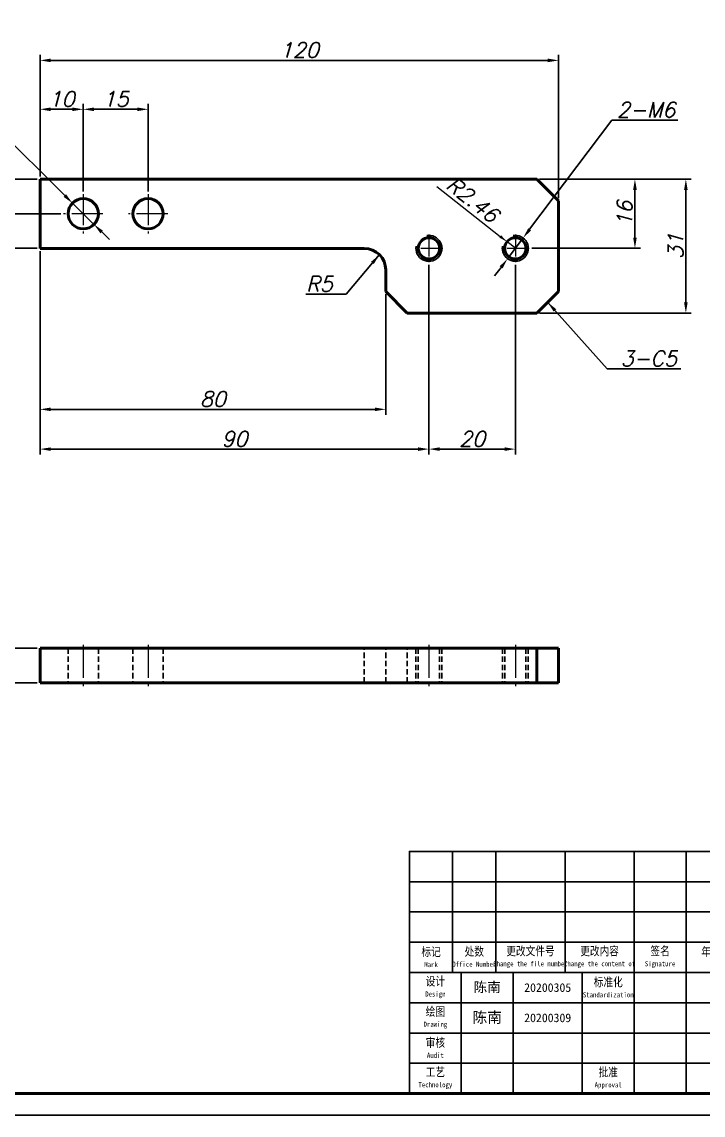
# Model space of a CAD drawing. Header units: inches. Extents: x 17901 to 26602, y 9673 to 14036.
# Drawn here: x 22292.7 to 22450.3, y 13161.6 to 13414.6 of the extents above; entities that cross this region are included whole.
import ezdxf

# ---------------------------------------------------------------- set-up
doc = ezdxf.new("R2010")
doc.units = ezdxf.units.IN
doc.header["$MEASUREMENT"] = 0
doc.linetypes.add('CENTER', pattern=[50.8, 31.75, -6.35, 6.35, -6.35])
doc.linetypes.add('DASHED2', pattern=[9.525, 6.35, -3.175])
doc.layers.add('Dim', color=3, linetype='Continuous')
for name, color, linetype, lineweight in [('中心线', 1, 'CENTER', 15), ('图框_内框线', 5, 'Continuous', 50), ('标注线', 3, 'Continuous', 25), ('粗实线', 7, 'Continuous', 50), ('细实线', 4, 'Continuous', 25), ('虚线', 2, 'DASHED2', 25)]:
    doc.layers.add(name, color=color, linetype=linetype, lineweight=lineweight)
doc.styles.add('DIM_FONT', font='romans.shx', dxfattribs={"oblique": 15})
doc.styles.add('宋体', font='', dxfattribs={"width": 0.8, "height": 5})
doc.styles.add('楷体', font='KTGB2312.ttf', dxfattribs={"height": 5})
doc.styles.get('宋体').set_extended_font_data('SimSun')
doc.dimstyles.new('SCALE 1-1', dxfattribs={"dimtxt": 3.5, "dimasz": 2, "dimexe": 1, "dimexo": 1, "dimgap": 1, "dimtad": 1, "dimdsep": 46, "dimtxsty": 'DIM_FONT', "dimcen": 0, "dimclrd": 3, "dimclre": 3, "dimclrt": 3, "dimazin": 2, "dimtfac": 1, "dimtmove": 0, "dimatfit": 3, "dimfxl": 1, "dimtolj": 1, "dimlwd": 20, "dimlwe": 20, "dimarcsym": 0})
doc.dimstyles.new('幅面 1：1$0', dxfattribs={"dimtxt": 3.5, "dimasz": 2.5, "dimexe": 1.25, "dimexo": 0.625, "dimtad": 1, "dimdsep": 46, "dimtxsty": 'DIM_FONT', "dimcen": 2.5, "dimclrd": 256, "dimclre": 256, "dimclrt": 256, "dimadec": 0, "dimazin": 0, "dimtm": 1e-09, "dimtfac": 0.5, "dimtmove": 0, "dimatfit": 3, "dimfxl": 1, "dimlwd": -1, "dimarcsym": 0})
doc.dimstyles.new('幅面 1：1$3', dxfattribs={"dimtxt": 3.5, "dimasz": 2.5, "dimexe": 1.25, "dimexo": 0.625, "dimtad": 1, "dimtih": 1, "dimtoh": 1, "dimdsep": 46, "dimtxsty": 'DIM_FONT', "dimcen": 2.5, "dimclrd": 256, "dimclre": 256, "dimclrt": 256, "dimazin": 2, "dimtfac": 0.5, "dimtmove": 0, "dimatfit": 3, "dimfxl": 1, "dimlwd": -1, "dimlwe": -1, "dimarcsym": 0})
doc.dimstyles.new('幅面 1：1$7', dxfattribs={"dimtxt": 3.5, "dimasz": 2.5, "dimexe": 1.25, "dimexo": 0.625, "dimtad": 1, "dimdsep": 46, "dimtxsty": 'DIM_FONT', "dimcen": 2.5, "dimclrd": 256, "dimclrt": 256, "dimadec": 0, "dimazin": 0, "dimtfac": 1, "dimtmove": 0, "dimatfit": 3, "dimfxl": 1, "dimlwd": -1, "dimarcsym": 0})

# ---------------------------------------------------------------- blocks, each defined once
blk = doc.blocks.new('标题栏')
at = {"layer": '标注线'}
for p, q in [((5851.87, 3356.48), (5851.87, 3328.48)), ((5861.87, 3328.48), (5861.87, 3356.48)), ((5877.87, 3356.48), (5877.87, 3328.48)), ((5893.87, 3328.48), (5893.87, 3356.48)), ((5905.87, 3356.48), (5905.87, 3328.48)), ((5841.87, 3349.48), (5921.87, 3349.48)), ((5841.87, 3342.48), (5921.87, 3342.48)), ((5841.87, 3335.48), (5921.87, 3335.48)), ((5841.87, 3328.48), (5971.87, 3328.48)), ((5853.87, 3300.48), (5853.87, 3328.48)), ((5865.87, 3328.48), (5865.87, 3300.48)), ((5881.87, 3300.48), (5881.87, 3328.48)), ((5893.87, 3328.48), (5893.87, 3300.48)), ((5905.87, 3300.48), (5905.87, 3328.48)), ((5841.87, 3321.48), (5921.87, 3321.48)), ((5841.87, 3314.48), (5921.87, 3314.48)), ((5841.87, 3307.48), (5921.87, 3307.48))]:
    blk.add_line(p, q, dxfattribs=at)
blk.add_lwpolyline([(6021.87, 3356.48), (5841.87, 3356.48), (5841.87, 3300.48), (6021.87, 3300.48), (6021.87, 3356.48)], dxfattribs=at)
at = {"layer": '标注线', "char_height": 2, "attachment_point": 5, "style": '宋体'}
for s, insert, width in [('标记\\P{\\H0.6x;Mark}', (5846.87, 3331.98), 10), ('处数\\P{\\H0.6x;Office Number}', (5856.87, 3332.06), 10), ('更改文件号\\P{\\H0.6x;Change the file number}', (5869.87, 3331.98), 16), ('更改内容\\P{\\H0.6x;Change the content of}', (5885.87, 3331.98), 16), ('签名\\P{\\H0.6x;Signature}', (5899.87, 3331.98), 12), ('年 月 日\\P{\\H0.6x;Date}', (5913.87, 3331.98), 16), ('设计\\P{\\H0.6x;Design}', (5847.87, 3324.98), 12), ('标准化\\P{\\H0.6x;Standardization}', (5887.87, 3324.98), 12), ('绘图\\P{\\H0.6x;Drawing}', (5847.87, 3317.98), 12), ('审核\\P{\\H0.6x;Audit}', (5847.87, 3310.98), 12), ('工艺\\P{\\H0.6x;Technology}', (5847.87, 3303.98), 12), ('批准\\P{\\H0.6x;Approval}', (5887.87, 3303.98), 12)]:
    blk.add_mtext(s, dxfattribs=dict(at, insert=insert, width=width))
blk = doc.blocks.new('*D7')
at = {"layer": 'Defpoints', "color": 0, "transparency": 16777216}
for p in [(22296.89, 13269.69), (22273.02, 13261.69), (22296.89, 13261.69)]:
    blk.add_point(p, dxfattribs=at)
at = {"layer": '标注线', "lineweight": -2, "transparency": 16777216}
for p, q in [((22296.26, 13269.69), (22271.77, 13269.69)), ((22296.26, 13261.69), (22271.77, 13261.69))]:
    blk.add_line(p, q, dxfattribs=at)
at = {"layer": '标注线', "transparency": 16777216}
blk.add_line((22273.02, 13267.19), (22273.02, 13264.19), dxfattribs=at)
for points in [[(22272.6, 13267.19), (22273.43, 13267.19), (22273.02, 13269.69)], [(22272.6, 13264.19), (22273.43, 13264.19), (22273.02, 13261.69)]]:
    blk.add_solid(points, dxfattribs=at)
at = {"layer": '标注线', "transparency": 16777216, "insert": (22270.64, 13265.69), "char_height": 3.5, "attachment_point": 5, "rotation": 90, "style": 'DIM_FONT'}
blk.add_mtext('8', dxfattribs=at)
blk = doc.blocks.new('*D8')
at = {"layer": 'Defpoints', "color": 0, "transparency": 16777216}
for p in [(22411.89, 13378.22), (22446.34, 13378.22), (22411.89, 13347.22)]:
    blk.add_point(p, dxfattribs=at)
at = {"layer": '标注线', "lineweight": -2, "transparency": 16777216}
for p, q in [((22412.51, 13378.22), (22447.59, 13378.22)), ((22412.51, 13347.22), (22447.59, 13347.22))]:
    blk.add_line(p, q, dxfattribs=at)
at = {"layer": '标注线', "transparency": 16777216}
blk.add_line((22446.34, 13349.72), (22446.34, 13375.72), dxfattribs=at)
for points in [[(22445.93, 13375.72), (22446.76, 13375.72), (22446.34, 13378.22)], [(22445.93, 13349.72), (22446.76, 13349.72), (22446.34, 13347.22)]]:
    blk.add_solid(points, dxfattribs=at)
at = {"layer": '标注线', "transparency": 16777216, "insert": (22443.97, 13362.72), "char_height": 3.5, "attachment_point": 5, "rotation": 90, "style": 'DIM_FONT'}
blk.add_mtext('31', dxfattribs=at)
blk = doc.blocks.new('*D9')
at = {"layer": 'Defpoints', "color": 0, "transparency": 16777216}
for p in [(22296.89, 13405.71), (22296.89, 13378.22), (22416.89, 13373.22)]:
    blk.add_point(p, dxfattribs=at)
at = {"layer": '标注线', "lineweight": -2, "transparency": 16777216}
for p, q in [((22296.89, 13378.84), (22296.89, 13406.96)), ((22416.89, 13373.84), (22416.89, 13406.96))]:
    blk.add_line(p, q, dxfattribs=at)
at = {"layer": '标注线', "transparency": 16777216}
blk.add_line((22414.39, 13405.71), (22299.39, 13405.71), dxfattribs=at)
for points in [[(22299.39, 13406.13), (22299.39, 13405.29), (22296.89, 13405.71)], [(22414.39, 13406.13), (22414.39, 13405.29), (22416.89, 13405.71)]]:
    blk.add_solid(points, dxfattribs=at)
at = {"layer": '标注线', "transparency": 16777216, "insert": (22356.89, 13408.09), "char_height": 3.5, "attachment_point": 5, "style": 'DIM_FONT'}
blk.add_mtext('120', dxfattribs=at)
blk = doc.blocks.new('*D10')
at = {"layer": 'Defpoints', "color": 0, "transparency": 16777216}
for p in [(22269.67, 13378.22), (22296.89, 13378.22), (22296.89, 13362.22)]:
    blk.add_point(p, dxfattribs=at)
at = {"layer": '标注线', "lineweight": -2, "transparency": 16777216}
for p, q in [((22296.26, 13378.22), (22268.42, 13378.22)), ((22296.26, 13362.22), (22268.42, 13362.22))]:
    blk.add_line(p, q, dxfattribs=at)
at = {"layer": '标注线', "transparency": 16777216}
blk.add_line((22269.67, 13364.72), (22269.67, 13375.72), dxfattribs=at)
for points in [[(22269.25, 13375.72), (22270.09, 13375.72), (22269.67, 13378.22)], [(22269.25, 13364.72), (22270.09, 13364.72), (22269.67, 13362.22)]]:
    blk.add_solid(points, dxfattribs=at)
at = {"layer": '标注线', "transparency": 16777216, "insert": (22267.29, 13370.22), "char_height": 3.5, "attachment_point": 5, "rotation": 90, "style": 'DIM_FONT'}
blk.add_mtext('16', dxfattribs=at)
blk = doc.blocks.new('*D11')
at = {"layer": 'Defpoints', "color": 0, "transparency": 16777216}
for p in [(22296.89, 13362.22), (22376.89, 13352.22), (22296.89, 13324.96)]:
    blk.add_point(p, dxfattribs=at)
at = {"layer": '标注线', "lineweight": -2, "transparency": 16777216}
for p, q in [((22296.89, 13361.59), (22296.89, 13323.71)), ((22376.89, 13351.59), (22376.89, 13323.71))]:
    blk.add_line(p, q, dxfattribs=at)
at = {"layer": '标注线', "transparency": 16777216}
blk.add_line((22374.39, 13324.96), (22299.39, 13324.96), dxfattribs=at)
for points in [[(22299.39, 13325.38), (22299.39, 13324.55), (22296.89, 13324.96)], [(22374.39, 13325.38), (22374.39, 13324.55), (22376.89, 13324.96)]]:
    blk.add_solid(points, dxfattribs=at)
at = {"layer": '标注线', "transparency": 16777216, "insert": (22336.89, 13327.34), "char_height": 3.5, "attachment_point": 5, "style": 'DIM_FONT'}
blk.add_mtext('80', dxfattribs=at)
blk = doc.blocks.new('*D12')
at = {"layer": 'Defpoints', "color": 0, "transparency": 16777216}
for p in [(22296.89, 13394.39), (22296.89, 13378.22), (22306.89, 13374.77)]:
    blk.add_point(p, dxfattribs=at)
at = {"layer": '标注线', "lineweight": -2, "transparency": 16777216}
for p, q in [((22296.89, 13378.84), (22296.89, 13395.64)), ((22306.89, 13375.39), (22306.89, 13395.64))]:
    blk.add_line(p, q, dxfattribs=at)
at = {"layer": '标注线', "transparency": 16777216}
blk.add_line((22304.39, 13394.39), (22299.39, 13394.39), dxfattribs=at)
for points in [[(22299.39, 13394.81), (22299.39, 13393.97), (22296.89, 13394.39)], [(22304.39, 13394.81), (22304.39, 13393.97), (22306.89, 13394.39)]]:
    blk.add_solid(points, dxfattribs=at)
at = {"layer": '标注线', "transparency": 16777216, "insert": (22301.89, 13396.76), "char_height": 3.5, "attachment_point": 5, "style": 'DIM_FONT'}
blk.add_mtext('10', dxfattribs=at)
blk = doc.blocks.new('*D13')
at = {"layer": 'Defpoints', "color": 0, "transparency": 16777216}
for p in [(22321.89, 13394.39), (22306.89, 13374.77), (22321.89, 13374.77)]:
    blk.add_point(p, dxfattribs=at)
at = {"layer": '标注线', "lineweight": -2, "transparency": 16777216}
for p, q in [((22306.89, 13375.39), (22306.89, 13395.64)), ((22321.89, 13375.39), (22321.89, 13395.64))]:
    blk.add_line(p, q, dxfattribs=at)
at = {"layer": '标注线', "transparency": 16777216}
blk.add_line((22309.39, 13394.39), (22319.39, 13394.39), dxfattribs=at)
for points in [[(22309.39, 13394.81), (22309.39, 13393.97), (22306.89, 13394.39)], [(22319.39, 13394.81), (22319.39, 13393.97), (22321.89, 13394.39)]]:
    blk.add_solid(points, dxfattribs=at)
at = {"layer": '标注线', "transparency": 16777216, "insert": (22314.39, 13396.76), "char_height": 3.5, "attachment_point": 5, "style": 'DIM_FONT'}
blk.add_mtext('15', dxfattribs=at)
blk = doc.blocks.new('*D14')
at = {"layer": 'Defpoints', "color": 0, "transparency": 16777216}
for p in [(22281.31, 13378.22), (22296.89, 13378.22), (22302.34, 13370.22)]:
    blk.add_point(p, dxfattribs=at)
at = {"layer": '标注线', "lineweight": -2, "transparency": 16777216}
for p, q in [((22296.26, 13378.22), (22280.06, 13378.22)), ((22301.71, 13370.22), (22280.06, 13370.22))]:
    blk.add_line(p, q, dxfattribs=at)
at = {"layer": '标注线', "transparency": 16777216}
blk.add_line((22281.31, 13372.72), (22281.31, 13375.72), dxfattribs=at)
for points in [[(22280.89, 13375.72), (22281.73, 13375.72), (22281.31, 13378.22)], [(22280.89, 13372.72), (22281.73, 13372.72), (22281.31, 13370.22)]]:
    blk.add_solid(points, dxfattribs=at)
at = {"layer": '标注线', "transparency": 16777216, "insert": (22278.94, 13374.22), "char_height": 3.5, "attachment_point": 5, "rotation": 90, "style": 'DIM_FONT'}
blk.add_mtext('8', dxfattribs=at)
blk = doc.blocks.new('*D15')
at = {"layer": 'Defpoints', "color": 0, "transparency": 16777216}
for p in [(22386.89, 13359.02), (22406.89, 13359.02), (22406.89, 13315.76)]:
    blk.add_point(p, dxfattribs=at)
at = {"layer": '标注线', "lineweight": -2, "transparency": 16777216}
for p, q in [((22386.89, 13358.4), (22386.89, 13314.51)), ((22406.89, 13358.4), (22406.89, 13314.51))]:
    blk.add_line(p, q, dxfattribs=at)
at = {"layer": '标注线', "transparency": 16777216}
blk.add_line((22389.39, 13315.76), (22404.39, 13315.76), dxfattribs=at)
for points in [[(22389.39, 13316.17), (22389.39, 13315.34), (22386.89, 13315.76)], [(22404.39, 13316.17), (22404.39, 13315.34), (22406.89, 13315.76)]]:
    blk.add_solid(points, dxfattribs=at)
at = {"layer": '标注线', "transparency": 16777216, "insert": (22396.89, 13318.13), "char_height": 3.5, "attachment_point": 5, "style": 'DIM_FONT'}
blk.add_mtext('20', dxfattribs=at)
blk = doc.blocks.new('*D16')
at = {"layer": 'Defpoints', "color": 0, "transparency": 16777216}
for p in [(22296.89, 13362.22), (22386.89, 13359.02), (22296.89, 13315.76)]:
    blk.add_point(p, dxfattribs=at)
at = {"layer": '标注线', "lineweight": -2, "transparency": 16777216}
for p, q in [((22296.89, 13361.59), (22296.89, 13314.51)), ((22386.89, 13358.4), (22386.89, 13314.51))]:
    blk.add_line(p, q, dxfattribs=at)
at = {"layer": '标注线', "transparency": 16777216}
blk.add_line((22384.39, 13315.76), (22299.39, 13315.76), dxfattribs=at)
for points in [[(22299.39, 13316.17), (22299.39, 13315.34), (22296.89, 13315.76)], [(22384.39, 13316.17), (22384.39, 13315.34), (22386.89, 13315.76)]]:
    blk.add_solid(points, dxfattribs=at)
at = {"layer": '标注线', "transparency": 16777216, "insert": (22341.89, 13318.13), "char_height": 3.5, "attachment_point": 5, "style": 'DIM_FONT'}
blk.add_mtext('90', dxfattribs=at)
blk = doc.blocks.new('*D17')
at = {"layer": 'Defpoints', "color": 0, "transparency": 16777216}
for p in [(22411.89, 13378.22), (22434.56, 13378.22), (22410.08, 13362.22)]:
    blk.add_point(p, dxfattribs=at)
at = {"layer": '标注线', "lineweight": -2, "transparency": 16777216}
for p, q in [((22412.51, 13378.22), (22435.81, 13378.22)), ((22410.71, 13362.22), (22435.81, 13362.22))]:
    blk.add_line(p, q, dxfattribs=at)
at = {"layer": '标注线', "transparency": 16777216}
blk.add_line((22434.56, 13364.72), (22434.56, 13375.72), dxfattribs=at)
for points in [[(22434.14, 13375.72), (22434.98, 13375.72), (22434.56, 13378.22)], [(22434.14, 13364.72), (22434.98, 13364.72), (22434.56, 13362.22)]]:
    blk.add_solid(points, dxfattribs=at)
at = {"layer": '标注线', "transparency": 16777216, "insert": (22432.19, 13370.22), "char_height": 3.5, "attachment_point": 5, "rotation": 90, "style": 'DIM_FONT'}
blk.add_mtext('16', dxfattribs=at)
blk = doc.blocks.new('*D18')
at = {"layer": 'Defpoints', "color": 0, "transparency": 16777216}
for p in [(22304.4, 13372.68), (22309.38, 13367.76)]:
    blk.add_point(p, dxfattribs=at)
at = {"layer": '标注线', "transparency": 16777216}
for p, q in [((22269.71, 13392.41), (22284.44, 13392.41)), ((22284.44, 13392.41), (22302.62, 13374.44)), ((22309.38, 13367.76), (22304.4, 13372.68)), ((22311.16, 13366), (22312.93, 13364.24))]:
    blk.add_line(p, q, dxfattribs=at)
for points in [[(22302.91, 13374.73), (22302.33, 13374.14), (22304.4, 13372.68)], [(22311.45, 13366.3), (22310.86, 13365.7), (22309.38, 13367.76)]]:
    blk.add_solid(points, dxfattribs=at)
at = {"layer": '标注线', "transparency": 16777216, "insert": (22276.76, 13394.78), "char_height": 3.5, "attachment_point": 5, "style": 'DIM_FONT'}
blk.add_mtext('2-%%c7', dxfattribs=at)
blk = doc.blocks.new('*D19')
at = {"layer": 'Defpoints', "color": 0, "transparency": 16777216}
for p in [(22408.69, 13364.62), (22405.09, 13359.82)]:
    blk.add_point(p, dxfattribs=at)
at = {"layer": '标注线', "transparency": 16777216}
for p, q in [((22429.21, 13391.9), (22410.19, 13366.62)), ((22444.47, 13391.9), (22429.21, 13391.9)), ((22405.09, 13359.82), (22408.69, 13364.62)), ((22403.58, 13357.82), (22402.08, 13355.82))]:
    blk.add_line(p, q, dxfattribs=at)
for points in [[(22409.86, 13366.87), (22410.53, 13366.36), (22408.69, 13364.62)], [(22403.25, 13358.07), (22403.92, 13357.57), (22405.09, 13359.82)]]:
    blk.add_solid(points, dxfattribs=at)
at = {"layer": '标注线', "transparency": 16777216, "insert": (22437.15, 13394.28), "char_height": 3.5, "attachment_point": 5, "style": 'DIM_FONT'}
blk.add_mtext('2-M6', dxfattribs=at)
blk = doc.blocks.new('*D787')
at = {"layer": 'Defpoints', "color": 0, "transparency": 16777216}
for p in [(22404.96, 13363.74), (22406.89, 13362.22)]:
    blk.add_point(p, dxfattribs=at)
at = {"layer": 'Dim', "color": 3, "lineweight": 20, "transparency": 16777216}
for p, q in [((22388.74, 13376.5), (22403.38, 13364.98)), ((22406.89, 13362.22), (22404.96, 13363.74))]:
    blk.add_line(p, q, dxfattribs=at)
at = {"layer": 'Dim', "color": 3, "transparency": 16777216}
blk.add_solid([(22403.59, 13365.24), (22403.18, 13364.71), (22404.96, 13363.74)], dxfattribs=at)
at = {"layer": 'Dim', "color": 3, "transparency": 16777216, "insert": (22396.98, 13373.52), "char_height": 3.5, "attachment_point": 5, "rotation": 321.8024, "style": 'DIM_FONT'}
blk.add_mtext('\\A1;R2.46', dxfattribs=at)

msp = doc.modelspace()

# ---------------------------------------------------------------- linework, layer by layer
at = {"layer": 'Defpoints'}
msp.add_lwpolyline([(22147.373, 13161.647), (22567.373, 13161.647), (22567.373, 13458.647), (22147.373, 13458.647)], close=True, dxfattribs=at)
at = {"layer": '中心线', "ltscale": 0.227502}
for p, q in [((22306.888, 13374.769), (22306.888, 13365.669)), ((22321.888, 13374.769), (22321.888, 13365.669))]:
    msp.add_line(p, q, dxfattribs=at)
at = {"layer": '中心线', "ltscale": 0.227539}
for p, q in [((22311.439, 13370.219), (22302.337, 13370.219)), ((22326.439, 13370.219), (22317.337, 13370.219))]:
    msp.add_line(p, q, dxfattribs=at)
at = {"layer": '中心线', "ltscale": 0.159802}
for p, q in [((22386.888, 13365.415), (22386.888, 13359.023)), ((22406.888, 13365.415), (22406.888, 13359.023))]:
    msp.add_line(p, q, dxfattribs=at)
at = {"layer": '中心线', "ltscale": 0.159766}
for p, q in [((22390.083, 13362.219), (22383.693, 13362.219)), ((22410.083, 13362.219), (22403.693, 13362.219))]:
    msp.add_line(p, q, dxfattribs=at)
at = {"layer": '中心线', "ltscale": 0.240015}
for p, q in [((22306.888, 13270.489), (22306.888, 13260.888)), ((22321.888, 13270.489), (22321.888, 13260.888)), ((22386.888, 13270.489), (22386.888, 13260.888)), ((22406.888, 13270.489), (22406.888, 13260.888))]:
    msp.add_line(p, q, dxfattribs=at)
at = {"layer": '图框_内框线'}
msp.add_lwpolyline([(22172.373, 13166.647), (22562.373, 13166.647), (22562.373, 13453.647), (22172.373, 13453.647)], close=True, dxfattribs=at)
at = {"layer": '粗实线', "ltscale": 0.4}
msp.add_line((22296.888, 13378.219), (22296.888, 13362.219), dxfattribs=at)
at = {"layer": '粗实线'}
for p, q in [((22411.888, 13378.219), (22296.888, 13378.219)), ((22416.888, 13352.219), (22416.888, 13373.219)), ((22296.888, 13362.219), (22371.888, 13362.219)), ((22381.888, 13347.219), (22411.888, 13347.219)), ((22411.888, 13269.689), (22296.888, 13269.689)), ((22411.888, 13261.689), (22296.888, 13261.689))]:
    msp.add_line(p, q, dxfattribs=at)
at = {"layer": '粗实线', "ltscale": 0.176777}
for p, q in [((22416.888, 13373.219), (22411.888, 13378.219)), ((22381.888, 13347.219), (22376.888, 13352.219)), ((22411.888, 13347.219), (22416.888, 13352.219))]:
    msp.add_line(p, q, dxfattribs=at)
at = {"layer": '粗实线', "ltscale": 0.125}
for p, q in [((22376.888, 13357.219), (22376.888, 13352.219)), ((22416.888, 13269.689), (22411.888, 13269.689)), ((22416.888, 13261.689), (22411.888, 13261.689))]:
    msp.add_line(p, q, dxfattribs=at)
at = {"layer": '粗实线', "ltscale": 0.2}
for p, q in [((22296.888, 13261.689), (22296.888, 13269.689)), ((22411.888, 13261.689), (22411.888, 13269.689)), ((22416.888, 13261.689), (22416.888, 13269.689))]:
    msp.add_line(p, q, dxfattribs=at)
at = {"layer": '粗实线'}
for centre, radius in [((22306.888, 13370.219), 3.5), ((22321.888, 13370.219), 3.5), ((22386.888, 13362.219), 2.459), ((22406.888, 13362.219), 2.459)]:
    msp.add_circle(centre, radius, dxfattribs=at)
msp.add_arc((22371.888, 13357.219), 5, 0, 90, dxfattribs=at)
at = {"layer": '细实线'}
for centre in [(22386.888, 13362.219), (22406.888, 13362.219)]:
    msp.add_arc(centre, 3, 169.99999, 100.00001, dxfattribs=at)
at = {"layer": '虚线', "ltscale": 0.2}
for p, q in [((22303.388, 13269.689), (22303.388, 13261.689)), ((22310.388, 13269.689), (22310.388, 13261.689)), ((22318.388, 13269.689), (22318.388, 13261.689)), ((22325.388, 13269.689), (22325.388, 13261.689)), ((22371.888, 13261.689), (22371.888, 13269.689)), ((22376.888, 13261.689), (22376.888, 13269.689)), ((22381.888, 13261.689), (22381.888, 13269.689)), ((22383.888, 13269.689), (22383.888, 13261.689)), ((22384.431, 13269.689), (22384.431, 13261.689)), ((22389.345, 13269.689), (22389.345, 13261.689)), ((22389.888, 13269.689), (22389.888, 13261.689)), ((22403.888, 13269.689), (22403.888, 13261.689)), ((22404.431, 13269.689), (22404.431, 13261.689)), ((22409.345, 13269.689), (22409.345, 13261.689)), ((22409.888, 13269.689), (22409.888, 13261.689)), ((22411.888, 13261.689), (22411.888, 13269.689))]:
    msp.add_line(p, q, dxfattribs=at)

# ---------------------------------------------------------------- block references
at = {"layer": '细实线'}
msp.add_blockref('标题栏', (16540.508, 9866.172), dxfattribs=at)

# ---------------------------------------------------------------- texts
at = {"layer": '标注线', "char_height": 3.5, "style": 'DIM_FONT'}
for s, insert, attachment_point in [('R5', (22364.636, 13352.244), 9), ('3-C5', (22431.25, 13334.977), 7)]:
    msp.add_mtext(s, dxfattribs=dict(at, insert=insert, attachment_point=attachment_point))
at = {"layer": '细实线', "attachment_point": 5, "style": '楷体'}
for s, insert, char_height, width in [('{\\fSTXingkai|b0|i0|c134|p2;陈南}', (22400.373, 13191.147), 2.3, 12), ('{\\fSimSun|b0|i0|c134|p2;20200305}', (22414.373, 13191.147), 2, 16), ('{\\fSTXingkai|b0|i0|c134|p2;陈南}', (22400.373, 13184.147), 2.5, 12), ('{\\fSimSun|b0|i0|c134|p2;20200309}', (22414.373, 13184.147), 2, 16)]:
    msp.add_mtext(s, dxfattribs=dict(at, insert=insert, char_height=char_height, width=width))

# ---------------------------------------------------------------- dimensions: what is measured, and where the dimension line sits
at = {"layer": 'Dim'}
dim = msp.add_radius_dim(center=(22406.888, 13362.219), mpoint=(22404.956, 13363.739), dimstyle='SCALE 1-1', dxfattribs=at)
dim.commit()
dim.dimension.update_dxf_attribs({"geometry": '*D787', "text_midpoint": (22396.976, 13373.518)})
at = {"layer": '标注线'}
for base, p1, p2, picture, middle in [((22296.888, 13405.711), (22416.888, 13373.219), (22296.888, 13378.219), '*D9', (22356.888, 13408.086)), ((22296.888, 13394.39), (22306.888, 13374.769), (22296.888, 13378.219), '*D12', (22301.888, 13396.765)), ((22321.888, 13394.39), (22306.888, 13374.769), (22321.888, 13374.769), '*D13', (22314.388, 13396.765)), ((22296.888, 13324.964), (22376.888, 13352.219), (22296.888, 13362.219), '*D11', (22336.888, 13327.339)), ((22296.888, 13315.758), (22386.888, 13359.023), (22296.888, 13362.219), '*D16', (22341.888, 13318.133)), ((22406.888, 13315.758), (22386.888, 13359.023), (22406.888, 13359.023), '*D15', (22396.888, 13318.133))]:
    dim = msp.add_linear_dim(base=base, p1=p1, p2=p2, dimstyle='幅面 1：1$0', dxfattribs=at)
    dim.commit()
    dim.dimension.update_dxf_attribs({"geometry": picture, "text_midpoint": middle})
for p1, p2, override, picture, middle in [((22309.377, 13367.759), (22304.399, 13372.68), {"dimpost": '2-%%c<>'}, '*D18', (22276.765, 13392.408)), ((22405.085, 13359.821), (22408.691, 13364.617), {"dimpost": '2-M<>'}, '*D19', (22437.15, 13391.903))]:
    dim = msp.add_diameter_dim_2p(p1=p1, p2=p2, dimstyle='幅面 1：1$3', override=override, dxfattribs=at)
    dim.commit()
    dim.dimension.update_dxf_attribs({"geometry": picture, "text_midpoint": middle, "dimtype": 163})
for base, p1, p2, picture, middle in [((22269.67, 13378.219), (22296.888, 13362.219), (22296.888, 13378.219), '*D10', (22267.295, 13370.219)), ((22281.311, 13378.219), (22302.337, 13370.219), (22296.888, 13378.219), '*D14', (22278.936, 13374.219)), ((22434.562, 13378.219), (22410.083, 13362.219), (22411.888, 13378.219), '*D17', (22432.187, 13370.219)), ((22446.344, 13378.219), (22411.888, 13347.219), (22411.888, 13378.219), '*D8', (22443.969, 13362.719)), ((22273.017, 13261.689), (22296.888, 13269.689), (22296.888, 13261.689), '*D7', (22270.642, 13265.689))]:
    dim = msp.add_linear_dim(base=base, p1=p1, p2=p2, angle=90, dimstyle='幅面 1：1$0', dxfattribs=at)
    dim.commit()
    dim.dimension.update_dxf_attribs({"geometry": picture, "text_midpoint": middle})

# ---------------------------------------------------------------- leaders
at = {"layer": '标注线', "annotation_type": 0, "has_hookline": 1}
for points, hookline_direction, text_width in [([(22375.424, 13360.755), (22367.761, 13351.619), (22365.261, 13351.619)], 1, 6.271), ([(22414.388, 13349.719), (22428.125, 13334.352), (22430.625, 13334.352)], 0, 13.926)]:
    msp.add_leader(points, dimstyle='幅面 1：1$7', override={"dimgap": 0.625, "dimtad": 1}, dxfattribs=dict(at, hookline_direction=hookline_direction, text_width=text_width))

doc.saveas('drawing.dxf')
